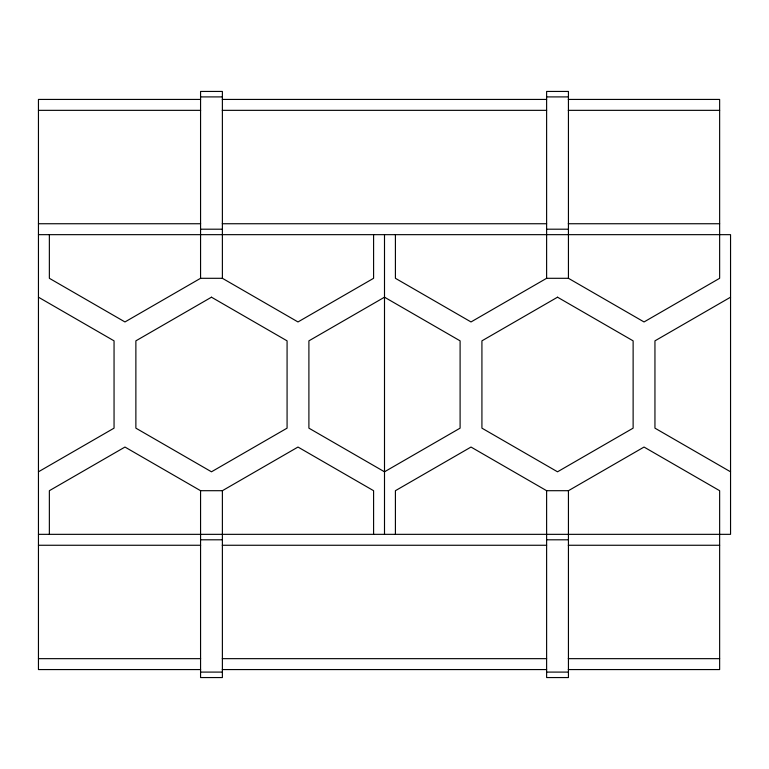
<?xml version="1.0" encoding="UTF-8"?>
<svg xmlns="http://www.w3.org/2000/svg" width="769" height="769" viewBox="0 0 769 769"><rect width="100%" height="100%" fill="white"/><g stroke="black" fill="none" stroke-linecap="round" stroke-linejoin="round"><path stroke-width="1.15" d="M373.59 234.66L373.59 278.301L297.988 321.951L222.385 278.301L200.565 278.301L124.963 321.951L49.36 278.301L49.36 234.66M38.45 471.801L114.052 428.15L114.052 340.85L38.45 297.199M568.262 99.432L719.64 99.432L719.64 278.301L644.038 321.951L568.435 278.301L546.615 278.301L471.013 321.951L395.41 278.301L395.41 234.66M49.36 534.34L49.36 490.699L124.963 447.049L200.565 490.699L222.385 490.699L297.988 447.049L373.59 490.699L373.59 534.34M730.55 297.199L654.948 340.85L654.948 428.15L730.55 471.801M395.41 534.34L395.41 490.699L471.013 447.049L546.615 490.699L568.435 490.699L644.038 447.049L719.64 490.699L719.64 669.568L568.262 669.568M200.565 96.904L222.385 96.904M546.615 96.904L568.435 96.904M200.642 99.432L38.45 99.432L38.45 669.568L200.642 669.568M222.26 99.432L546.634 99.432M38.45 110.342L200.642 110.342M222.26 110.342L546.634 110.342M568.262 110.342L719.64 110.342M38.45 223.741L200.642 223.741M222.26 223.741L546.634 223.741M568.262 223.741L719.64 223.741M200.565 229.2L222.385 229.2M546.615 229.2L568.435 229.2M38.45 234.66L730.55 234.66L730.55 534.34L38.45 534.34M200.565 539.8L222.385 539.8M546.615 539.8L568.435 539.8M38.45 545.259L200.642 545.259M222.26 545.259L546.634 545.259M568.262 545.259L719.64 545.259M38.45 658.658L200.642 658.658M222.26 658.658L546.634 658.658M568.262 658.658L719.64 658.658M222.26 669.568L546.634 669.568M200.565 672.096L222.385 672.096M546.615 672.096L568.435 672.096M568.435 278.301L568.435 91.444L546.615 91.444L546.615 278.301M568.435 490.699L568.435 677.556L546.615 677.556L546.615 490.699M384.5 234.66L384.5 534.34M222.385 278.301L222.385 91.444L200.565 91.444L200.565 278.301M222.385 490.699L222.385 677.556L200.565 677.556L200.565 490.699M211.475 297.199L135.873 340.85L135.873 428.15L211.475 471.801L287.077 428.15L287.077 340.85L211.475 297.199M384.5 297.199L308.898 340.85L308.898 428.15L384.5 471.801L460.102 428.15L460.102 340.85L384.5 297.199M557.525 297.199L481.923 340.85L481.923 428.15L557.525 471.801L633.127 428.15L633.127 340.85L557.525 297.199"/></g></svg>
